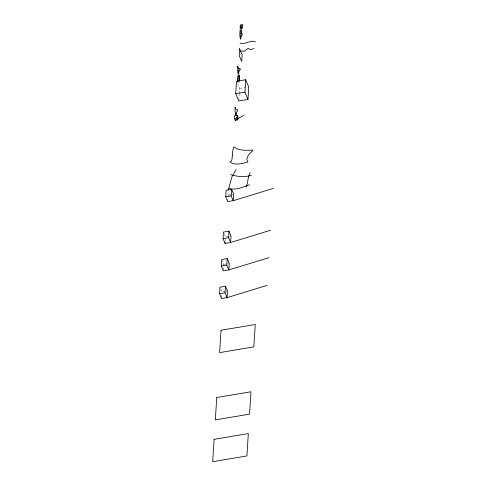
<?xml version="1.0" encoding="UTF-8"?>
<svg xmlns="http://www.w3.org/2000/svg" width="486" height="486" viewBox="0 0 486 486"><rect width="100%" height="100%" fill="white"/><g stroke="black" fill="none" stroke-linecap="round" stroke-linejoin="round"><path stroke-width="0.36" stroke-dasharray="2.43 1.82" d="M221.64 297.827L221.829 294.917M223.402 270.131L223.767 264.311L222.315 260.873M225.279 240.515L225.37 239.063M227.752 201.593L228.165 195.05L227.296 192.985M238.826 100.225L239.197 94.369M239.246 93.634L239.568 88.513L237.63 83.914M239.373 82.013L237.897 82.256L237.715 81.836M239.568 88.513L248.765 86.964M228.165 195.05L231.603 194.473M232.29 194.357L233.663 194.127M228.942 236.305L225.51 236.882L224.058 233.438M229.629 236.19L231.008 235.959M223.767 264.311L227.205 263.734M227.891 263.619L229.264 263.388M225.443 291.43L222.011 292.007L220.559 288.562M226.13 291.314L227.503 291.084"/><path stroke-width="0.73" d="M219.557 293.732L219.976 287.19L225.468 286.266L227.503 291.084L227.09 297.626L221.598 298.55L219.557 293.732L225.054 292.809L227.09 297.626L267.16 285.361M221.318 266.036L221.731 259.494L227.229 258.57L229.264 263.388L228.845 269.93L223.353 270.854L221.318 266.036L226.81 265.113L228.845 269.93L268.922 257.665M223.062 238.602L223.475 232.059L228.967 231.136L231.008 235.959L230.589 242.502L225.097 243.425L223.062 238.602L228.554 237.678L230.589 242.502L270.666 230.23M225.717 196.769L226.13 190.226L231.628 189.303L233.663 194.127L233.244 200.669L227.752 201.593L225.717 196.769L231.208 195.846L233.244 200.669L273.32 188.398M225.097 243.425L225.188 241.973M235.728 93.731L236.518 81.284L245.716 79.74L248.765 86.964L247.975 99.411L238.778 100.954L235.728 93.731L244.926 92.188L247.975 99.411M234.452 118.529L234.629 115.82L237.18 115.395L237.903 117.114L237.733 119.823L235.181 120.255L234.452 118.529L237.004 118.104L237.733 119.823M237.763 81.095L238.091 75.919L239.568 75.67L239.422 81.271M237.94 81.52L238.091 75.919M225.054 292.809L225.468 286.266M226.81 265.113L227.229 258.57M228.554 237.678L228.967 231.136M231.208 195.846L231.628 189.303M239.24 80.846L239.568 75.67M237.004 118.104L237.18 115.395M244.926 92.188L245.716 79.74M239.896 31.122L239.817 33.005A3.669 2.533 -22.9 0 0 239.938 33.364L240.078 33.662A0.644 0.443 -22.9 0 1 240.072 33.874L239.811 34.524A3.104 2.138 -22.9 0 0 239.72 34.998L240.066 36.328M250.229 172.603C247.702 177.08 248 182.396 246.359 186.952M228.183 190.178L231.937 176.88L236.075 169.693M242.721 33.947L241.457 35.861L240.843 37.896A7.278 5.018 -22.9 0 0 240.266 39.317M235.181 120.255L243.917 115.261M249.591 184.802C243.103 186.691 235.759 190.883 228.985 188.21M251.462 175.16C244.701 177.651 237.247 176.576 230.498 174.626M238.274 76.345L239.75 76.095M236.627 117.326L237.903 117.114M240.582 51.133L244.549 51.066L247.951 48.479A1.294 0.893 -22.9 0 1 248.474 48.424C250.588 50.726 251.997 48.788 254.16 48.57M240.048 43.084C245.29 45.052 250.412 39.53 255.375 41.723M240.801 24.3L240.971 24.379A1.658 1.142 -22.9 0 0 241.469 24.476L242.386 24.507L242.757 25.102M240.734 25.345L240.904 25.424A1.658 1.142 -22.9 0 0 241.402 25.521L242.32 25.551L242.69 26.141M240.661 26.475L240.837 26.554A1.658 1.142 -22.9 0 0 241.329 26.657L242.247 26.681L242.623 27.277M240.606 27.386L240.777 27.465A1.658 1.142 -22.9 0 0 241.269 27.562L242.186 27.593L242.563 28.182M240.995 38.449L239.835 37.313L241.026 35.089A5.571 3.845 -22.9 0 0 241.171 33.996L240.613 32.817M238.766 73.526L237.605 72.396L238.796 70.166A5.571 3.845 -22.9 0 0 238.942 69.079L238.383 67.9A3.87 2.649 3.6 0 1 237.684 66.199L237.587 68.083A3.669 2.533 -22.9 0 0 237.709 68.447L237.848 68.745A0.644 0.443 -22.9 0 1 237.842 68.957L237.581 69.601A3.104 2.138 -22.9 0 0 237.496 70.075L238.583 72.748A2.387 0.978 52.2 0 1 238.772 73.526A2.716 1.112 52.2 0 1 238.705 73.908L238.037 74.394A7.278 5.018 -22.9 0 1 238.614 72.973L239.234 70.938L240.491 69.03A5.164 3.536 3.6 0 1 238.353 67.919M235.977 113.809L234.884 111.142A3.104 2.138 -22.9 0 1 234.975 110.668L235.236 110.018A0.644 0.443 -22.9 0 0 235.242 109.806L235.103 109.508A3.669 2.533 -22.9 0 1 234.981 109.143L235.06 107.26L235.686 108.87L237.885 110.091L236.627 111.999L236.008 114.034A7.278 5.018 -22.9 0 0 235.431 115.455L236.099 114.969A2.509 1.027 52.2 0 0 235.983 113.815M240.145 26.736L240.199 27.587A3.669 2.533 -22.9 0 0 240.321 27.945L240.461 28.243A0.644 0.443 -22.9 0 1 240.455 28.455L240.139 29.215A2.752 1.901 -22.9 0 0 240.072 29.676L241.627 33.643L241.342 32.677A2.752 1.901 -22.9 0 1 241.408 32.222L241.724 31.456A0.644 0.443 -22.9 0 0 241.73 31.244L241.591 30.946A3.669 2.533 -22.9 0 1 241.469 30.588L241.548 28.704L240.278 25.697L240.145 26.736M232.332 155.277C232.047 157.525 232.533 160.83 230.06 161.978C235.26 165.848 242.307 163.43 247.945 161.935L247.052 160.24A8.353 5.759 -22.9 0 1 246.931 158.43L248.425 154.961L253.048 150.138C246.663 150.235 239.148 151.152 233.833 146.857L232.8 150.514L232.332 155.277M214.101 439.326L212.68 461.7L246.912 455.947L248.334 433.573L214.101 439.326M216.756 397.512L215.334 419.886L249.567 414.133L250.989 391.759L216.756 397.512M221.027 330.243L219.605 352.617L253.838 346.864L255.259 324.49L221.027 330.243M239.634 48.788L239.203 55.574L241.7 61.485L242.131 54.699L239.634 48.788"/></g></svg>
